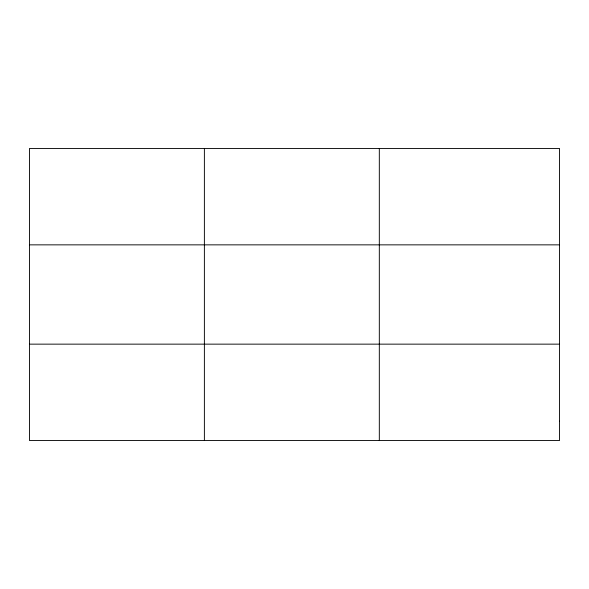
<?xml version="1.0" encoding="UTF-8"?>
<svg xmlns="http://www.w3.org/2000/svg" width="589" height="589" viewBox="0 0 589 589"><rect width="100%" height="100%" fill="white"/><g stroke="black" fill="none" stroke-linecap="round" stroke-linejoin="round"><path stroke-width="0.88" d="M204.383 148.494L204.383 440.506M379.316 148.494L379.316 440.506M29.45 244.855L559.55 244.855M29.45 344.145L559.55 344.145M559.55 421.231L559.55 440.506L29.45 440.506L29.45 148.494L559.55 148.494L559.55 421.231"/></g></svg>
